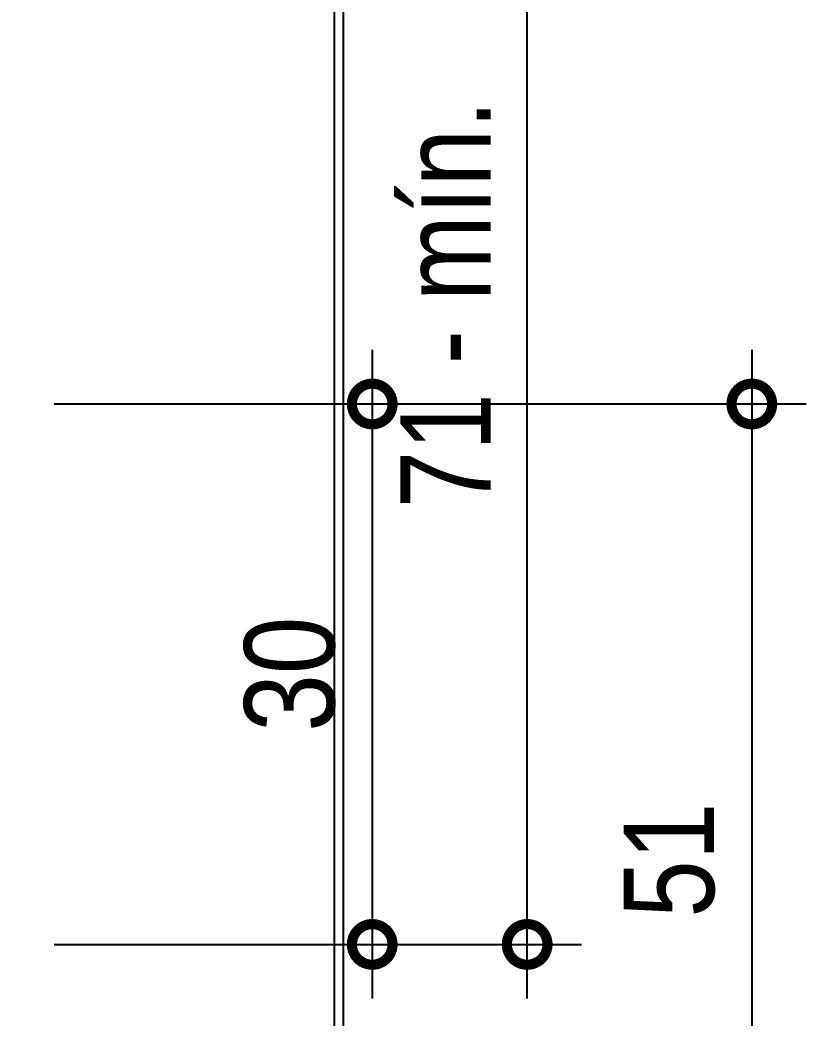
# Model space of a CAD drawing. Header units: metres. Extents: x 3 to 168, y -142 to 28.
# Drawn here: x 63.074 to 63.509, y -120.653 to -120.1 of the extents above; entities that cross this region are included whole.
import ezdxf

# ---------------------------------------------------------------- set-up
doc = ezdxf.new("R2010")
doc.units = ezdxf.units.M
for name, color, linetype in [('ARQ-ALV ACAB', 4, 'Continuous'), ('ARQ-ALV OSSO', 5, 'Continuous'), ('ARQ-DIM', 2, 'Continuous')]:
    doc.layers.add(name, color=color, linetype=linetype)
doc.styles.add('Adesa', font='ARIALN.TTF')
doc.dimstyles.new('ADESA 1-0025', dxfattribs={"dimtxt": 0.05, "dimasz": 0.045, "dimexe": 0.03, "dimexo": 0.04, "dimgap": 0.02, "dimtad": 1, "dimtoh": 1, "dimdec": 0, "dimlfac": 100, "dimzin": 4, "dimtxsty": 'Adesa', "dimblk": 'DOTSMALL', "dimcen": 1, "dimdle": 0.03, "dimclrd": 1, "dimclre": 1, "dimclrt": 256, "dimazin": 1, "dimtm": 1e-09, "dimtfac": 1, "dimtdec": 0, "dimtix": 1, "dimtmove": 2, "dimatfit": 0, "dimldrblk": 'DOTSMALL', "dimfxl": 0.8, "dimtvp": 2, "dimtolj": 1, "dimtzin": 0, "dimarcsym": 0})

# ---------------------------------------------------------------- blocks, each defined once
blk = doc.blocks.new('_DotSmall')
at = {"color": 0, "linetype": 'ByBlock', "const_width": 0.5}
blk.add_lwpolyline([(-0.0625, 0, 1), (0.0625, 0, 1)], format="xyb", close=True, dxfattribs=at)
blk = doc.blocks.new('*D555')
at = {"layer": 'ARQ-DIM', "color": 1, "lineweight": -2, "transparency": 16777216}
for p, q in [((63.26862, -120.28282), (63.26862, -120.64206)), ((63.09748, -120.31282), (63.29862, -120.31282)), ((63.09248, -120.61206), (63.29862, -120.61206))]:
    blk.add_line(p, q, dxfattribs=at)
at = {"layer": 'Defpoints', "color": 0, "transparency": 16777216}
for p in [(63.05748, -120.31282, 0.0001), (63.05248, -120.61206), (63.26862, -120.61206)]:
    blk.add_point(p, dxfattribs=at)
at = {"layer": 'ARQ-DIM', "color": 1, "lineweight": -2, "transparency": 16777216, "xscale": 0.045, "yscale": 0.045, "zscale": 0.045}
for p, rotation in [((63.26862, -120.31282), 90), ((63.26862, -120.61206), 270)]:
    blk.add_blockref('_DotSmall', p, dxfattribs=dict(at, rotation=rotation))
at = {"layer": 'ARQ-DIM', "transparency": 16777216, "insert": (63.22309, -120.46244), "char_height": 0.05, "attachment_point": 5, "rotation": 90, "style": 'Adesa'}
blk.add_mtext('\\A1;30', dxfattribs=at)
blk = doc.blocks.new('*D556')
at = {"layer": 'ARQ-DIM', "color": 1, "lineweight": -2, "transparency": 16777216}
for p, q in [((63.3544, -120.64206), (63.3544, -119.87301)), ((63.07928, -119.90301), (63.3844, -119.90301)), ((63.09248, -120.61206), (63.3844, -120.61206))]:
    blk.add_line(p, q, dxfattribs=at)
at = {"layer": 'Defpoints', "color": 0, "transparency": 16777216}
for p in [(63.03928, -119.90301, -0.0001), (63.3544, -119.90301), (63.05248, -120.61206, -0.0001)]:
    blk.add_point(p, dxfattribs=at)
at = {"layer": 'ARQ-DIM', "color": 1, "lineweight": -2, "transparency": 16777216, "xscale": 0.045, "yscale": 0.045, "zscale": 0.045}
for p, rotation in [((63.3544, -119.90301), 90), ((63.3544, -120.61206), 270)]:
    blk.add_blockref('_DotSmall', p, dxfattribs=dict(at, rotation=rotation))
at = {"layer": 'ARQ-DIM', "transparency": 16777216, "insert": (63.30924, -120.25754), "char_height": 0.05, "attachment_point": 5, "rotation": 90, "style": 'Adesa'}
blk.add_mtext('\\A1;71 - mín.', dxfattribs=at)
blk = doc.blocks.new('*D561')
at = {"layer": 'ARQ-DIM', "color": 1, "lineweight": -2, "transparency": 16777216}
for p, q in [((63.47875, -120.28282), (63.47875, -120.84802)), ((63.09248, -120.31282), (63.50875, -120.31282)), ((63.09748, -120.81802), (63.50875, -120.81802))]:
    blk.add_line(p, q, dxfattribs=at)
at = {"layer": 'Defpoints', "color": 0, "transparency": 16777216}
for p in [(63.05248, -120.31282, 0.0001), (63.05748, -120.81802, 0.0001), (63.47875, -120.81802)]:
    blk.add_point(p, dxfattribs=at)
at = {"layer": 'ARQ-DIM', "color": 1, "lineweight": -2, "transparency": 16777216, "xscale": 0.045, "yscale": 0.045, "zscale": 0.045}
for p, rotation in [((63.47875, -120.31282), 90), ((63.47875, -120.81802), 270)]:
    blk.add_blockref('_DotSmall', p, dxfattribs=dict(at, rotation=rotation))
at = {"layer": 'ARQ-DIM', "transparency": 16777216, "insert": (63.43322, -120.56542), "char_height": 0.05, "attachment_point": 5, "rotation": 90, "style": 'Adesa'}
blk.add_mtext('\\A1;51', dxfattribs=at)
blk = doc.blocks.new('AREAS MOLHADAS')
at = {"layer": 'ARQ-ALV ACAB'}
blk.add_line((63.25248, -118.54032), (63.25248, -121.00807, 0), dxfattribs=at)
at = {"layer": 'ARQ-ALV OSSO'}
blk.add_line((63.24748, -118.54532), (63.24748, -121.00807, 0), dxfattribs=at)
at = {"layer": 'ARQ-DIM'}
dim = blk.add_linear_dim(base=(63.3544, -119.90301, 0.0001), p1=(63.05248, -120.61206, 0), p2=(63.03928, -119.90301), angle=270, text='<> - mín.', dimstyle='ADESA 1-0025', dxfattribs=at)
dim.commit()
dim.dimension.update_dxf_attribs({"geometry": '*D556', "text_midpoint": (63.30924, -120.25754, 0.0001)})
for base, p1, p2, angle, picture, middle in [((63.26862, -120.61206, 0), (63.05748, -120.31282, 0.0001), (63.05248, -120.61206, 0), 270, '*D555', (63.22309, -120.46244, 0)), ((63.47875, -120.81802, -0.00011), (63.05248, -120.31282, 0), (63.05748, -120.81802, 0), 90, '*D561', (63.43322, -120.56542, -0.00011))]:
    dim = blk.add_linear_dim(base=base, p1=p1, p2=p2, angle=angle, dimstyle='ADESA 1-0025', dxfattribs=at)
    dim.commit()
    dim.dimension.update_dxf_attribs({"geometry": picture, "text_midpoint": middle})

msp = doc.modelspace()

# ---------------------------------------------------------------- block references
msp.add_blockref('AREAS MOLHADAS', (0, 0))

doc.saveas('drawing.dxf')
